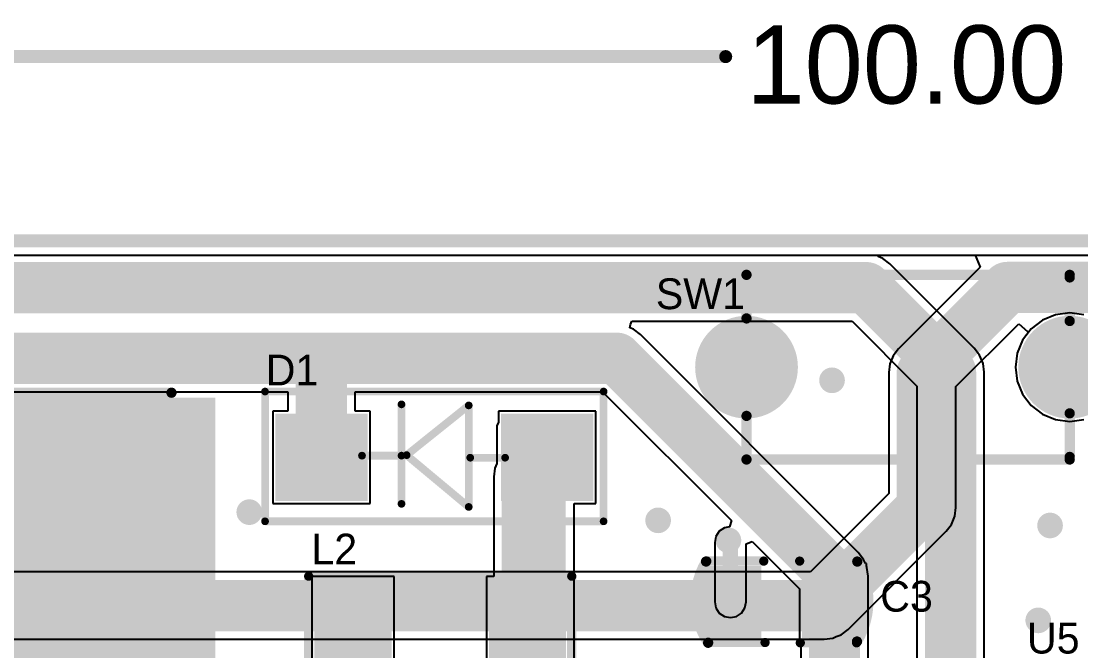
# Model space of a CAD drawing. Extents: x 23 to 127, y 48 to 72.
# Drawn here: x 54.51 to 75.16, y 60.18 to 72.46 of the extents above; entities that cross this region are included whole.
import ezdxf

# ---------------------------------------------------------------- set-up
doc = ezdxf.new("R2010")
doc.units = 0
doc.layers.get('0').update_dxf_attribs({"linetype": 'CONTINUOUS'})
for name, color, linetype in [('BOTTOMLAYER', 5, 'CONTINUOUS'), ('BOTTOMSOLDER', 6, 'CONTINUOUS'), ('KEEPOUTLAYER', 6, 'CONTINUOUS'), ('MULTILAYER', 9, 'CONTINUOUS'), ('TOPLAYER', 1, 'CONTINUOUS'), ('TOPOVERLAY', 2, 'CONTINUOUS'), ('TOPPASTE', 8, 'CONTINUOUS'), ('TOPSOLDER', 216, 'CONTINUOUS')]:
    doc.layers.add(name, color=color, linetype=linetype)

# ---------------------------------------------------------------- blocks, each defined once
blk = doc.blocks.new('C_0805_3')
at = {"layer": 'TOPLAYER'}
for points in [[(-0.500002, -0.599999), (-0.500002, 0.599999), (-1.5, -0.599999), (-1.5, 0.599999)], [(1.5, -0.599999), (1.5, 0.599999), (0.500002, -0.599999), (0.500002, 0.599999)]]:
    blk.add_solid(points, dxfattribs=at)
at = {"layer": 'TOPOVERLAY', "const_width": 0.2}
for points in [[(-1.434117, -0.795774, -0.285513), (-1.475064, 0.788495)], [(1.4732, 0.7874, -0.279994), (1.467485, -0.771251)]]:
    blk.add_lwpolyline(points, format="xyb", dxfattribs=at)
at = {"layer": 'TOPOVERLAY'}
for points, const_width in [([(-1.525064, 0.788495, 1), (-1.425064, 0.788495, 1)], 0.1), ([(-1.505499, 0.796595, 1), (-1.415501, 0.796595, 1)], 0.09), ([(-0.394998, 0.796595, 1), (-0.305001, 0.796595, 1)], 0.09), ([(0.305001, 0.796595, 1), (0.394998, 0.796595, 1)], 0.09), ([(1.4232, 0.7874, 1), (1.5232, 0.7874, 1)], 0.1), ([(1.428201, 0.796595, 1), (1.518199, 0.796595, 1)], 0.09), ([(-1.484117, -0.795774, 1), (-1.384117, -0.795774, 1)], 0.1), ([(-1.480099, -0.790905, 1), (-1.390101, -0.790905, 1)], 0.09), ([(-0.369598, -0.790905, 1), (-0.279601, -0.790905, 1)], 0.09), ([(0.317701, -0.796595, 1), (0.407698, -0.796595, 1)], 0.09), ([(1.417485, -0.771251, 1), (1.517485, -0.771251, 1)], 0.1), ([(1.415501, -0.796595, 1), (1.505499, -0.796595, 1)], 0.09)]:
    blk.add_lwpolyline(points, format="xyb", close=True, dxfattribs=dict(at, const_width=const_width))
at = {"layer": 'TOPOVERLAY', "const_width": 0.18}
for points in [[(-1.4605, 0.796595), (-0.349999, 0.796595)], [(0.349999, 0.796595), (1.4732, 0.796595)], [(-1.4351, -0.790905), (-0.324599, -0.790905)], [(0.362699, -0.796595), (1.4605, -0.796595)]]:
    blk.add_lwpolyline(points, dxfattribs=at)
at = {"layer": 'TOPPASTE'}
for points in [[(-0.500002, -0.599999), (-0.500002, 0.599999), (-1.5, -0.599999), (-1.5, 0.599999)], [(1.5, -0.599999), (1.5, 0.599999), (0.500002, -0.599999), (0.500002, 0.599999)]]:
    blk.add_solid(points, dxfattribs=at)
at = {"layer": 'TOPSOLDER'}
for points in [[(-0.398402, -0.701599), (-0.398402, 0.701599), (-1.6016, -0.701599), (-1.6016, 0.701599)], [(1.6016, -0.701599), (1.6016, 0.701599), (0.398402, -0.701599), (0.398402, 0.701599)]]:
    blk.add_solid(points, dxfattribs=at)
blk = doc.blocks.new('DIODE_18')
at = {"layer": 'TOPLAYER'}
for points in [[(-1.400002, -0.749999), (-1.400002, 0.749999), (-2.999999, -0.749999), (-2.999999, 0.749999)], [(2.999999, -0.749999), (2.999999, 0.749999), (1.400002, -0.749999), (1.400002, 0.749999)]]:
    blk.add_solid(points, dxfattribs=at)
at = {"layer": 'TOPOVERLAY', "const_width": 0.074999}
for points in [[(-3.337502, 1.28, 1), (-3.2625, 1.28, 1)], [(-3.337502, 1.28, 1), (-3.2625, 1.28, 1)], [(3.2625, 1.28, 1), (3.337502, 1.28, 1)], [(3.2625, 1.28, 1), (3.337502, 1.28, 1)], [(-0.677502, 1.03, 1), (-0.602501, 1.03, 1)], [(0.632501, 1.010001, 1), (0.707502, 1.010001, 1)], [(0.632501, 1.010001, 1), (0.707502, 1.010001, 1)], [(-1.4475, 0.03, 1), (-1.372499, 0.03, 1)], [(-0.677502, 0.03, 1), (-0.602501, 0.03, 1)], [(-0.577499, 0.04, 1), (-0.502498, 0.04, 1)], [(-0.577499, 0.04, 1), (-0.502498, 0.04, 1)], [(0.662501, -0.01, 1), (0.737502, -0.01, 1)], [(1.342499, -0.01, 1), (1.4175, -0.01, 1)], [(-0.677502, -0.910001, 1), (-0.602501, -0.910001, 1)], [(0.632501, -0.970001, 1), (0.707502, -0.970001, 1)], [(0.632501, -0.970001, 1), (0.707502, -0.970001, 1)], [(-3.337502, -1.25, 1), (-3.2625, -1.25, 1)], [(-3.337502, -1.25, 1), (-3.2625, -1.25, 1)], [(3.2625, -1.25, 1), (3.337502, -1.25, 1)], [(3.2625, -1.25, 1), (3.337502, -1.25, 1)]]:
    blk.add_lwpolyline(points, format="xyb", close=True, dxfattribs=at)
at = {"layer": 'TOPOVERLAY', "const_width": 0.15}
for points in [[(-3.300001, 1.28), (3.300001, 1.28)], [(-3.300001, -1.25), (-3.300001, 1.28)], [(3.300001, -1.25), (3.300001, 1.28)], [(-0.640001, -0.910001), (-0.640001, 1.03)], [(-0.539999, 0.04), (0.670001, 1.010001)], [(0.670001, -0.970001), (0.670001, 1.010001)], [(-1.41, 0.03), (-0.640001, 0.03)], [(-0.539999, 0.04), (0.670001, -0.970001)], [(0.700001, -0.01), (1.38, -0.01)], [(-3.300001, -1.25), (3.300001, -1.25)]]:
    blk.add_lwpolyline(points, dxfattribs=at)
at = {"layer": 'TOPPASTE'}
for points in [[(-1.400002, -0.749999), (-1.400002, 0.749999), (-2.999999, -0.749999), (-2.999999, 0.749999)], [(2.999999, -0.749999), (2.999999, 0.749999), (1.400002, -0.749999), (1.400002, 0.749999)]]:
    blk.add_solid(points, dxfattribs=at)
at = {"layer": 'TOPSOLDER'}
for points in [[(-1.298402, -0.851598), (-1.298402, 0.851598), (-3.101599, -0.851598), (-3.101599, 0.851598)], [(3.101599, -0.851598), (3.101599, 0.851598), (1.298402, -0.851598), (1.298402, 0.851598)]]:
    blk.add_solid(points, dxfattribs=at)
blk = doc.blocks.new('K_2P_54')
at = {"layer": 'BOTTOMLAYER', "const_width": 0.899998}
for points in [[(-0.449999, 0, 1), (0.449999, 0, 1)], [(5.850001, 0, 1), (6.749999, 0, 1)]]:
    blk.add_lwpolyline(points, format="xyb", close=True, dxfattribs=at)
at = {"layer": 'BOTTOMSOLDER', "const_width": 1.001598}
for points in [[(-0.500799, 0, 1), (0.500799, 0, 1)], [(5.799201, 0, 1), (6.800799, 0, 1)]]:
    blk.add_lwpolyline(points, format="xyb", close=True, dxfattribs=at)
at = {"layer": 'MULTILAYER', "const_width": 0.899998}
for points in [[(-0.449999, 0, 1), (0.449999, 0, 1)], [(5.850001, 0, 1), (6.749999, 0, 1)]]:
    blk.add_lwpolyline(points, format="xyb", close=True, dxfattribs=at)
at = {"layer": 'TOPLAYER', "const_width": 0.899998}
for points in [[(-0.449999, 0, 1), (0.449999, 0, 1)], [(5.850001, 0, 1), (6.749999, 0, 1)]]:
    blk.add_lwpolyline(points, format="xyb", close=True, dxfattribs=at)
at = {"layer": 'TOPOVERLAY', "const_width": 0.2}
for points in [[(0, 0.950001), (0, 1.799999)], [(0, 1.799999), (6.3, 1.799999)], [(6.3, 0.900001), (6.3, 1.749999)], [(6.3, -1.749999), (6.3, -0.900001)], [(0, -1.799999), (0, -0.950001)], [(0, -1.799999), (6.3, -1.799999)]]:
    blk.add_lwpolyline(points, dxfattribs=at)
at = {"layer": 'TOPOVERLAY', "const_width": 0.1}
for points in [[(-0.05, 1.799999, 1), (0.05, 1.799999, 1)], [(-0.05, 1.799999, 1), (0.05, 1.799999, 1)], [(6.25, 1.799999, 1), (6.35, 1.799999, 1)], [(6.25, 1.749999, 1), (6.35, 1.749999, 1)], [(-0.05, 0.950001, 1), (0.05, 0.950001, 1)], [(6.25, 0.900001, 1), (6.35, 0.900001, 1)], [(6.25, -0.900001, 1), (6.35, -0.900001, 1)], [(-0.05, -0.950001, 1), (0.05, -0.950001, 1)], [(6.25, -1.749999, 1), (6.35, -1.749999, 1)], [(-0.05, -1.799999, 1), (0.05, -1.799999, 1)], [(-0.05, -1.799999, 1), (0.05, -1.799999, 1)], [(6.25, -1.799999, 1), (6.35, -1.799999, 1)]]:
    blk.add_lwpolyline(points, format="xyb", close=True, dxfattribs=at)
at = {"layer": 'TOPSOLDER', "const_width": 1.001598}
for points in [[(-0.500799, 0, 1), (0.500799, 0, 1)], [(5.799201, 0, 1), (6.800799, 0, 1)]]:
    blk.add_lwpolyline(points, format="xyb", close=True, dxfattribs=at)
blk = doc.blocks.new('L_SMD_62')
at = {"layer": 'TOPLAYER'}
for points in [[(-2.357996, -1.983999), (-1.057999, -1.983999), (-2.357996, 2.015998), (-1.057999, 2.015998)], [(1.042002, -1.983999), (2.341999, -1.983999), (1.042002, 2.015998), (2.341999, 2.015998)]]:
    blk.add_solid(points, dxfattribs=at)
at = {"layer": 'TOPOVERLAY', "const_width": 0.18}
for points in [[(2.555999, 2.174999), (-2.571999, 2.174999)], [(-2.571999, 2.174999), (-2.571999, -2.143001)], [(2.555999, 2.174999), (2.555999, -2.143001)], [(2.555999, -2.143001), (-2.571999, -2.143001)]]:
    blk.add_lwpolyline(points, dxfattribs=at)
at = {"layer": 'TOPOVERLAY', "const_width": 0.09}
for points in [[(-2.616998, 2.174999, 1), (-2.527, 2.174999, 1)], [(-2.616998, 2.174999, 1), (-2.527, 2.174999, 1)], [(2.511001, 2.174999, 1), (2.600998, 2.174999, 1)], [(2.511001, 2.174999, 1), (2.600998, 2.174999, 1)], [(-2.616998, -2.143001, 1), (-2.527, -2.143001, 1)], [(-2.616998, -2.143001, 1), (-2.527, -2.143001, 1)], [(2.511001, -2.143001, 1), (2.600998, -2.143001, 1)], [(2.511001, -2.143001, 1), (2.600998, -2.143001, 1)]]:
    blk.add_lwpolyline(points, format="xyb", close=True, dxfattribs=at)
at = {"layer": 'TOPPASTE'}
for points in [[(-2.357996, -1.983999), (-1.057999, -1.983999), (-2.357996, 2.015998), (-1.057999, 2.015998)], [(1.042002, -1.983999), (2.341999, -1.983999), (1.042002, 2.015998), (2.341999, 2.015998)]]:
    blk.add_solid(points, dxfattribs=at)
at = {"layer": 'TOPSOLDER'}
for points in [[(-2.459596, -2.085599), (-0.956399, -2.085599), (-2.459596, 2.117598), (-0.956399, 2.117598)], [(0.940402, -2.085599), (2.443599, -2.085599), (0.940402, 2.117598), (2.443599, 2.117598)]]:
    blk.add_solid(points, dxfattribs=at)
blk = doc.blocks.new('D_PAK_63')
at = {"layer": 'TOPLAYER'}
for points in [[(-3.299998, -0.149997), (3.299998, -0.149997), (-3.299998, 6.649999), (3.299998, 6.649999)], [(-2.825001, -4.249999), (-1.775, -4.249999), (-2.825001, -2.249998), (-1.775, -2.249998)], [(1.775, -4.249997), (2.825001, -4.249997), (1.775, -2.249995), (2.825001, -2.249995)]]:
    blk.add_solid(points, dxfattribs=at)
at = {"layer": 'TOPOVERLAY', "const_width": 0.2}
for points in [[(-3.500001, -1.000001), (-3.500001, 5.900001)], [(3.500001, -1.000001), (3.500001, 5.800001)], [(3.500001, -1.000001), (-3.500001, -1.000001)]]:
    blk.add_lwpolyline(points, dxfattribs=at)
at = {"layer": 'TOPOVERLAY'}
for points, const_width in [([(-3.550001, 5.900001, 1), (-3.450001, 5.900001, 1)], 0.1), ([(3.450001, 5.800001, 1), (3.550001, 5.800001, 1)], 0.1), ([(-3.550001, -1.000001, 1), (-3.450001, -1.000001, 1)], 0.1), ([(-3.550001, -1.000001, 1), (-3.450001, -1.000001, 1)], 0.1), ([(3.450001, -1.000001, 1), (3.550001, -1.000001, 1)], 0.1), ([(3.450001, -1.000001, 1), (3.550001, -1.000001, 1)], 0.1), ([(-2.414999, -1.699997, 1), (-2.665001, -1.699997, 1)], 0.249999), ([(-2.7275, -1.699997, 1), (-2.602502, -1.699997, 1)], 0.124998), ([(-2.477498, -1.699997, 1), (-2.3525, -1.699997, 1)], 0.124998)]:
    blk.add_lwpolyline(points, format="xyb", close=True, dxfattribs=dict(at, const_width=const_width))
at = {"layer": 'TOPPASTE'}
for points in [[(-3.299998, -0.149997), (3.299998, -0.149997), (-3.299998, 6.649999), (3.299998, 6.649999)], [(-2.825001, -4.249999), (-1.775, -4.249999), (-2.825001, -2.249998), (-1.775, -2.249998)], [(1.775, -4.249997), (2.825001, -4.249997), (1.775, -2.249995), (2.825001, -2.249995)]]:
    blk.add_solid(points, dxfattribs=at)
at = {"layer": 'TOPSOLDER'}
for points in [[(-3.401598, -0.251597), (3.401598, -0.251597), (-3.401598, 6.751599), (3.401598, 6.751599)], [(-2.926601, -4.351599), (-1.6734, -4.351599), (-2.926601, -2.148398), (-1.6734, -2.148398)], [(1.6734, -4.351597), (2.926601, -4.351597), (1.6734, -2.148395), (2.926601, -2.148395)]]:
    blk.add_solid(points, dxfattribs=at)

msp = doc.modelspace()

# ---------------------------------------------------------------- linework, layer by layer
at = {"layer": 'BOTTOMLAYER'}
for p, q in [((26.825727, 67.894812), (73.101835, 67.894812)), ((73.101835, 67.894812), (73.199038, 67.660147)), ((73.199038, 67.660147), (71.609717, 66.070823)), ((72.728907, 65.335681), (73.952204, 66.558975)), ((73.952204, 66.558975), (74.126123, 66.406453)), ((74.137281, 66.383825), (74.029169, 66.242928)), ((74.126123, 66.406453), (74.137281, 66.383825)), ((74.029169, 66.242928), (73.923368, 65.987503)), ((71.505526, 65.935042), (71.459214, 65.823236)), ((71.609717, 66.070823), (71.505526, 65.935042)), ((73.923368, 65.987503), (73.887282, 65.713399)), ((71.440032, 65.776925), (71.417693, 65.60724)), ((71.459214, 65.823236), (71.440032, 65.776925)), ((73.887282, 65.713399), (73.923368, 65.439295)), ((71.417693, 65.60724), (71.417693, 63.248802)), ((72.728907, 62.97724), (72.728907, 65.335681)), ((73.923368, 65.439295), (74.029169, 65.18387)), ((74.029169, 65.18387), (74.197472, 64.964531)), ((74.197472, 64.964531), (74.416811, 64.796228)), ((74.416811, 64.796228), (74.672236, 64.690427)), ((74.672236, 64.690427), (74.94634, 64.654341)), ((74.94634, 64.654341), (75.220444, 64.690427)), ((71.417693, 63.248802), (69.890279, 61.721385)), ((72.679438, 62.742061), (72.706568, 62.807555)), ((72.706568, 62.807555), (72.728907, 62.97724)), ((72.536886, 62.513657), (72.641074, 62.649438)), ((72.641074, 62.649438), (72.679438, 62.742061)), ((70.625421, 60.602195), (72.536886, 62.513657)), ((69.890279, 61.721385), (49.921838, 61.721385)), ((70.489641, 60.498004), (70.625421, 60.602195)), ((49.921838, 60.410171), (70.161838, 60.410171)), ((70.161838, 60.410171), (70.331523, 60.432511)), ((70.331523, 60.432511), (70.397017, 60.45964)), ((70.397017, 60.45964), (70.489641, 60.498004))]:
    msp.add_line(p, q, dxfattribs=at)
for points, const_width in [([(72.0733, 65.60724), (73.733299, 67.267239)], 1.000001), ([(73.733299, 67.267239), (105.0133, 67.267239)], 1.000001), ([(72.0733, 62.97724), (72.0733, 65.60724)], 1.000001), ([(74.94634, 65.713399), (75.899256, 64.760483)], 0.299999), ([(70.161838, 61.065778), (72.0733, 62.97724)], 1.000001), ([(49.921838, 61.065778), (70.161838, 61.065778)], 1.000001)]:
    msp.add_lwpolyline(points, dxfattribs=dict(at, const_width=const_width))
for points, const_width in [([(73.4833, 67.267239, 1), (73.983299, 67.267239, 1)], 0.499999), ([(73.4833, 67.267239, 1), (73.983299, 67.267239, 1)], 0.499999), ([(71.823301, 65.60724, 1), (72.3233, 65.60724, 1)], 0.499999), ([(71.823301, 65.60724, 1), (72.3233, 65.60724, 1)], 0.499999), ([(70.1883, 65.45724, 1), (70.438297, 65.45724, 1)], 0.249999), ([(74.871341, 65.713399, 1), (75.021338, 65.713399, 1)], 0.15), ([(71.823301, 62.97724, 1), (72.3233, 62.97724, 1)], 0.499999), ([(71.823301, 62.97724, 1), (72.3233, 62.97724, 1)], 0.499999), ([(58.828302, 62.88724, 1), (59.078299, 62.88724, 1)], 0.249999), ([(66.798302, 62.727238, 1), (67.048299, 62.727238, 1)], 0.249999), ([(74.438302, 62.627238, 1), (74.688299, 62.627238, 1)], 0.249999), ([(68.168302, 62.337239, 1), (68.418299, 62.337239, 1)], 0.249999), ([(69.911839, 61.065778, 1), (70.411838, 61.065778, 1)], 0.499999), ([(69.911839, 61.065778, 1), (70.411838, 61.065778, 1)], 0.499999), ([(74.208302, 60.777239, 1), (74.458299, 60.777239, 1)], 0.249999)]:
    msp.add_lwpolyline(points, format="xyb", close=True, dxfattribs=dict(at, const_width=const_width))
at = {"layer": 'KEEPOUTLAYER', "const_width": 0.254}
for points in [[(26.5433, 71.76724), (68.239924, 71.76724)], [(26.5433, 68.17724), (126.5433, 68.17724)]]:
    msp.add_lwpolyline(points, dxfattribs=at)
at = {"layer": 'KEEPOUTLAYER', "const_width": 0.127}
msp.add_lwpolyline([(68.176424, 71.76724, 1), (68.303424, 71.76724, 1)], format="xyb", close=True, dxfattribs=at)
at = {"layer": 'MULTILAYER', "const_width": 0.249999}
for points in [[(70.1883, 65.45724, 1), (70.438297, 65.45724, 1)], [(58.828302, 62.88724, 1), (59.078299, 62.88724, 1)], [(66.798302, 62.727238, 1), (67.048299, 62.727238, 1)], [(74.438302, 62.627238, 1), (74.688299, 62.627238, 1)], [(68.168302, 62.337239, 1), (68.418299, 62.337239, 1)], [(74.208302, 60.777239, 1), (74.458299, 60.777239, 1)]]:
    msp.add_lwpolyline(points, format="xyb", close=True, dxfattribs=at)
at = {"layer": 'TOPLAYER'}
for p, q in [((71.212319, 67.869539), (71.217345, 67.894812)), ((71.30494, 67.831175), (71.212319, 67.869539)), ((71.217345, 67.894812), (86.128398, 67.894812)), ((71.440721, 67.726984), (71.30494, 67.831175)), ((73.086885, 66.080823), (71.440721, 67.726984)), ((74.672236, 66.736371), (74.416811, 66.63057)), ((74.94634, 66.772457), (74.672236, 66.736371)), ((75.220444, 66.736371), (74.94634, 66.772457)), ((66.372969, 66.483233), (66.384792, 66.542671)), ((66.384792, 66.542671), (66.411767, 66.607794)), ((66.411767, 66.607794), (70.705579, 66.607794)), ((70.705579, 66.607794), (71.967692, 65.345678)), ((74.416811, 66.63057), (74.197472, 66.462267)), ((66.441102, 66.455013), (66.372969, 66.483233)), ((66.576882, 66.350822), (66.441102, 66.455013)), ((70.824763, 62.102944), (66.576882, 66.350822)), ((74.197472, 66.462267), (74.029169, 66.242928)), ((74.029169, 66.242928), (73.923368, 65.987503)), ((73.191073, 65.945042), (73.086885, 66.080823)), ((73.237385, 65.833236), (73.191073, 65.945042)), ((73.923368, 65.987503), (73.887282, 65.713399)), ((73.256567, 65.786925), (73.237385, 65.833236)), ((73.278906, 65.61724), (73.256567, 65.786925)), ((73.887282, 65.713399), (73.923368, 65.439295)), ((73.278906, 58.897238), (73.278906, 65.61724)), ((71.967692, 65.345678), (71.967692, 58.897238)), ((73.923368, 65.439295), (74.029169, 65.18387)), ((50.563056, 65.231632), (59.704892, 65.231632)), ((59.704892, 65.231632), (59.704892, 64.858257)), ((61.016106, 64.858257), (61.016106, 65.231632)), ((61.016106, 65.231632), (65.84174, 65.231632)), ((65.84174, 65.231632), (68.351121, 62.722252)), ((74.029169, 65.18387), (74.197472, 64.964531)), ((74.197472, 64.964531), (74.416811, 64.796228)), ((59.704892, 64.858257), (59.410501, 64.858257)), ((59.410501, 64.858257), (59.410501, 63.058261)), ((61.310497, 64.858257), (61.016106, 64.858257)), ((61.310497, 63.058261), (61.310497, 64.858257)), ((65.710498, 64.858257), (63.810502, 64.858257)), ((63.810502, 64.858257), (63.810502, 64.638611)), ((65.710498, 63.058261), (65.710498, 64.858257)), ((74.416811, 64.796228), (74.672236, 64.690427)), ((74.672236, 64.690427), (74.94634, 64.654341)), ((74.94634, 64.654341), (75.220444, 64.690427)), ((63.810502, 64.638611), (63.780939, 64.567239)), ((63.780939, 64.567239), (63.780939, 63.836845)), ((63.780939, 63.836845), (63.74191, 63.742621)), ((63.74191, 63.742621), (63.71957, 63.572936)), ((63.71957, 63.572936), (63.71957, 61.629478)), ((59.410501, 63.058261), (61.310497, 63.058261)), ((65.285658, 57.77724), (65.285658, 63.058261)), ((65.285658, 63.058261), (65.710498, 63.058261)), ((68.314255, 62.600718), (68.215086, 62.580992)), ((68.351121, 62.722252), (68.314255, 62.600718)), ((68.049546, 62.415453), (68.026262, 62.2984)), ((68.115851, 62.514688), (68.049546, 62.415453)), ((68.215086, 62.580992), (68.115851, 62.514688)), ((68.026262, 62.2984), (68.026262, 61.136319)), ((68.638016, 62.269418), (68.755349, 62.318021)), ((68.638016, 61.136319), (68.638016, 62.269418)), ((68.755349, 62.318021), (69.682142, 61.391228)), ((70.928954, 61.967161), (70.824763, 62.102944)), ((70.953145, 61.908753), (70.928954, 61.967161)), ((70.962439, 61.886318), (70.953145, 61.908753)), ((70.982139, 61.886318), (70.962439, 61.886318)), ((70.982139, 61.838759), (70.982139, 61.886318)), ((70.994448, 61.809043), (70.982139, 61.838759)), ((71.016787, 61.639359), (70.994448, 61.809043)), ((61.775177, 61.629478), (60.175181, 61.629478)), ((60.175181, 61.629478), (60.175181, 57.446299)), ((61.775177, 57.329481), (61.775177, 61.629478)), ((63.71957, 61.629478), (63.575179, 61.629478)), ((63.575179, 61.629478), (63.575179, 59.60665)), ((71.016787, 56.769759), (71.016787, 61.639359)), ((69.682142, 61.391228), (69.682142, 60.386321)), ((68.026262, 61.136319), (68.049546, 61.019266)), ((68.049546, 61.019266), (68.115851, 60.920031)), ((68.548428, 60.920031), (68.614732, 61.019266)), ((68.614732, 61.019266), (68.638016, 61.136319)), ((68.115851, 60.920031), (68.215086, 60.853726)), ((68.215086, 60.853726), (68.332139, 60.830442)), ((68.332139, 60.830442), (68.449193, 60.853726)), ((68.449193, 60.853726), (68.548428, 60.920031)), ((69.682142, 60.386321), (69.705573, 60.386321)), ((69.705573, 60.386321), (69.705573, 59.773038))]:
    msp.add_line(p, q, dxfattribs=at)
for points, const_width in [([(40.299383, 67.263401), (70.977138, 67.263401)], 1.000001), ([(70.977138, 67.263401), (72.623299, 65.61724)], 1.000001), ([(50.291497, 65.887239), (66.113299, 65.887239)], 1.000001), ([(60.360499, 63.958259), (60.360499, 65.864438)], 1.000001), ([(66.113299, 65.887239), (70.36118, 61.639359)], 1.000001), ([(72.623299, 58.897238), (72.623299, 65.61724)], 1.000001), ([(64.375177, 59.47948), (64.375177, 63.572936)], 1.000001), ([(68.332139, 61.136319), (68.332139, 62.2984)], 0.299999), ([(70.36118, 56.769759), (70.36118, 61.639359)], 1.000001), ([(70.33214, 61.136319), (70.36118, 61.107279)], 0.800001)]:
    msp.add_lwpolyline(points, dxfattribs=dict(at, const_width=const_width))
for points, const_width in [([(70.727138, 67.263401, 1), (71.227137, 67.263401, 1)], 0.499999), ([(70.727138, 67.263401, 1), (71.227137, 67.263401, 1)], 0.499999), ([(60.1105, 65.864438, 1), (60.610499, 65.864438, 1)], 0.499999), ([(65.8633, 65.887239, 1), (66.363299, 65.887239, 1)], 0.499999), ([(65.8633, 65.887239, 1), (66.363299, 65.887239, 1)], 0.499999), ([(72.3733, 65.61724, 1), (72.873298, 65.61724, 1)], 0.499999), ([(72.3733, 65.61724, 1), (72.873298, 65.61724, 1)], 0.499999), ([(70.1883, 65.45724, 1), (70.438297, 65.45724, 1)], 0.249999), ([(60.1105, 63.958259, 1), (60.610499, 63.958259, 1)], 0.499999), ([(64.125178, 63.572936, 1), (64.625177, 63.572936, 1)], 0.499999), ([(58.828302, 62.88724, 1), (59.078299, 62.88724, 1)], 0.249999), ([(66.798302, 62.727238, 1), (67.048299, 62.727238, 1)], 0.249999), ([(74.438302, 62.627238, 1), (74.688299, 62.627238, 1)], 0.249999), ([(68.168302, 62.337239, 1), (68.418299, 62.337239, 1)], 0.249999), ([(68.257141, 62.2984, 1), (68.407138, 62.2984, 1)], 0.15), ([(70.111181, 61.639359, 1), (70.61118, 61.639359, 1)], 0.499999), ([(70.111181, 61.639359, 1), (70.61118, 61.639359, 1)], 0.499999), ([(70.132141, 61.136319, 1), (70.53214, 61.136319, 1)], 0.399999), ([(70.16118, 61.107279, 1), (70.56118, 61.107279, 1)], 0.399999), ([(68.257141, 61.136319, 1), (68.407138, 61.136319, 1)], 0.15), ([(74.208302, 60.777239, 1), (74.458299, 60.777239, 1)], 0.249999)]:
    msp.add_lwpolyline(points, format="xyb", close=True, dxfattribs=dict(at, const_width=const_width))
for points in [[(63.943299, 57.77724), (65.123296, 57.77724), (63.943299, 64.567239), (65.123296, 64.567239)], [(60.353301, 54.29724), (61.563301, 54.29724), (60.353301, 61.417236), (61.563301, 61.417236)]]:
    msp.add_solid(points, dxfattribs=at)

# ---------------------------------------------------------------- block references
for name, p, rotation in [('K_2P_54', (68.64634, 65.713399), 360), ('D_PAK_63', (51.5369, 61.715439), 270), ('DIODE_18', (62.5605, 63.958259), 360), ('C_0805_3', (69.33214, 61.136319), 360), ('L_SMD_62', (62.66718, 59.495479), 180)]:
    msp.add_blockref(name, p, dxfattribs=dict(rotation=rotation))

# ---------------------------------------------------------------- texts
at = {"layer": 'KEEPOUTLAYER'}
msp.add_text('100.00 (mm)', height=1.524, dxfattribs=at).set_placement((68.646324, 70.853087))
at = {"layer": 'TOPOVERLAY'}
for s, p in [('SW1', (66.87836, 66.84436)), ('D1', (59.2733, 65.35724)), ('L2', (60.163299, 61.86724)), ('C3', (71.253299, 60.947239)), ('U5', (74.113159, 60.130599))]:
    msp.add_text(s, height=0.599999, dxfattribs=at).set_placement(p)

doc.saveas('drawing.dxf')
